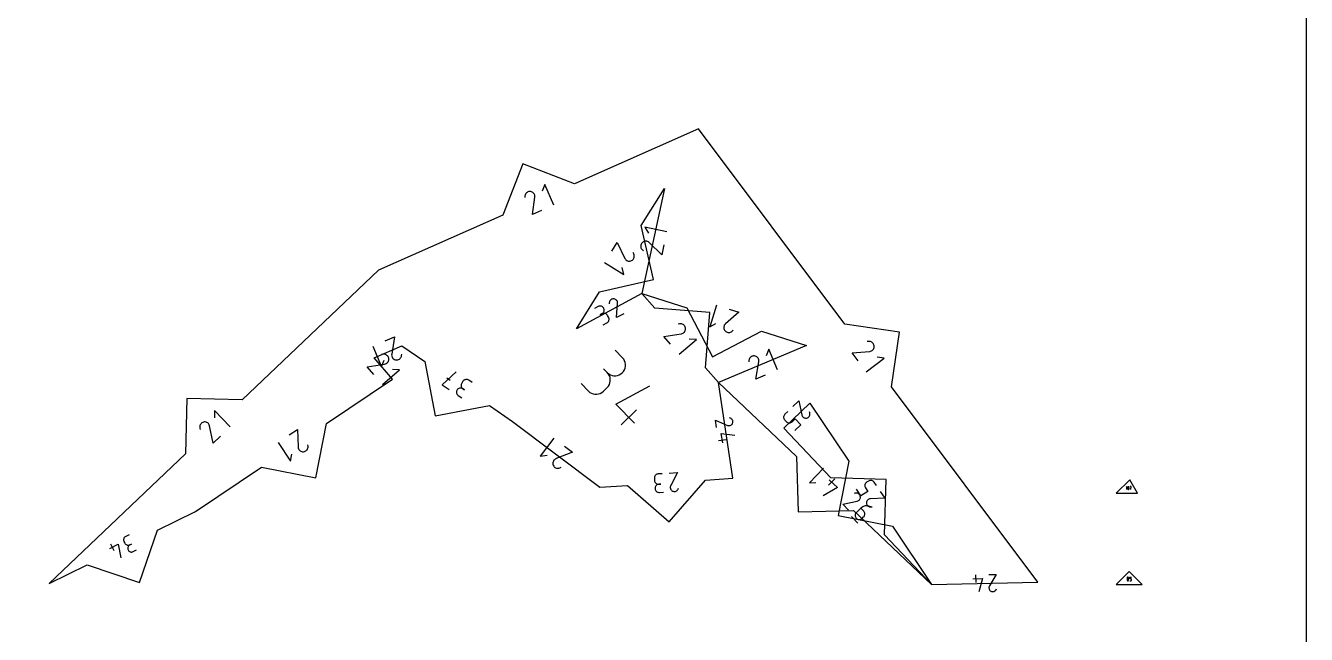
# Model space of a CAD drawing. Extents: x -2 to 214, y 3 to 282.
# Drawn here: x 162.4 to 214.4, y 45.8 to 70.5 of the extents above; entities that cross this region are included whole.
import ezdxf

# ---------------------------------------------------------------- set-up
doc = ezdxf.new("R2010")
doc.units = 0
doc.layers.add('Layer_1', color=7, linetype='CONTINUOUS')

msp = doc.modelspace()

# ---------------------------------------------------------------- linework, layer by layer
at = {"layer": 'Layer_1', "color": 5}
for points in [[(-1.511918, 3.023787), (214.388082, 3.023787), (214.388082, 282.423787), (-1.511918, 282.423787), (-1.511918, 3.023787)], [(194.090642, 57.567344), (190.509906, 56.062585), (193.684863, 53.060806), (193.747781, 50.816624), (195.991963, 50.879542), (199.166921, 47.877763), (197.260732, 49.891673), (197.322401, 52.13589), (195.078184, 52.197555), (193.171995, 54.211465), (194.219149, 55.23573), (195.807192, 52.874105), (195.375674, 50.670902), (197.578877, 50.239385), (199.166921, 47.877763), (203.483411, 47.96468), (197.546252, 55.891512), (197.865185, 58.113808), (195.642889, 58.432737), (189.705735, 66.359569), (184.662949, 64.133573), (182.569573, 64.944792), (181.758353, 62.851416), (176.715571, 60.625416), (171.176971, 55.361242), (168.93263, 55.41825), (168.875618, 53.173914), (163.337021, 47.909735), (164.884491, 48.671323), (167.009829, 47.947973), (167.733182, 50.073311), (169.280653, 50.834902), (171.962046, 52.635716), (174.165002, 52.202921), (174.597797, 54.405874), (177.27919, 56.206691), (176.535503, 57.073844), (177.65565, 57.55202), (178.592102, 56.914871), (179.011604, 54.709351), (181.217129, 55.128853), (182.153581, 54.491704), (185.70237, 51.819734), (186.816979, 51.894992), (188.507818, 50.418045), (189.984764, 52.108884), (191.099373, 52.184143), (190.509906, 56.062585), (189.992324, 56.666604), (190.164836, 58.905028), (187.926408, 59.07754), (187.40883, 59.681559), (184.744017, 58.249239), (185.689003, 59.752683), (187.877852, 60.251938), (187.378597, 62.440786), (188.323583, 63.944233), (187.40883, 59.681559), (189.236198, 59.103357), (190.270832, 57.11091), (192.263278, 58.145547), (194.090642, 57.567344)], [(206.658407, 51.579905), (207.529267, 51.579905), (207.224612, 52.121398), (206.658407, 51.579905)], [(206.658407, 47.877763), (207.712973, 47.877763), (207.198041, 48.404901), (206.658407, 47.877763)]]:
    msp.add_lwpolyline(points, dxfattribs=at)
at = {"layer": 'Layer_1', "color": 1}
for points in [[(183.830909, 63.266487), (183.461617, 64.103078), (183.357756, 63.834943)], [(183.331114, 63.04586), (182.959569, 62.88185), (183.058914, 63.586107), (183.058914, 63.586107), (183.059101, 63.586813), (183.059267, 63.587518), (183.059415, 63.588224), (183.059549, 63.58893), (183.059662, 63.589635), (183.059765, 63.590376), (183.059846, 63.591117), (183.059916, 63.591893), (183.059973, 63.592704), (183.059973, 63.592704), (183.060714, 63.6294), (183.055066, 63.664604), (183.043551, 63.697698), (183.026688, 63.728058), (183.004989, 63.75506), (182.978975, 63.778078), (182.949165, 63.79649), (182.916071, 63.809677), (182.880218, 63.817011), (182.880218, 63.817011), (182.84353, 63.817505), (182.808329, 63.811712), (182.775249, 63.800116), (182.744914, 63.783215), (182.717944, 63.761501), (182.694968, 63.735477), (182.676613, 63.705632), (182.6635, 63.67246), (182.656261, 63.636463), (182.652522, 63.578897)], [(188.413171, 62.182524), (187.519059, 62.374397), (187.67523, 62.132956)], [(186.184011, 61.39946), (186.40014, 61.743313), (186.711939, 61.104072), (186.711939, 61.104072), (186.712172, 61.103402), (186.712415, 61.102732), (186.71268, 61.102097), (186.712958, 61.101426), (186.713262, 61.100791), (186.713583, 61.100121), (186.713936, 61.099451), (186.714324, 61.098781), (186.714747, 61.098075), (186.714747, 61.098075), (186.734668, 61.067253), (186.759049, 61.041235), (186.787112, 61.020252), (186.818079, 61.004529), (186.851173, 60.994298), (186.885611, 60.989779), (186.920621, 60.99119), (186.955426, 60.998782), (186.989243, 61.01277), (186.989243, 61.01277), (187.019932, 61.032885), (187.045861, 61.057386), (187.066784, 61.085509), (187.082468, 61.116494), (187.092667, 61.149581), (187.097144, 61.184005), (187.095662, 61.219014), (187.087965, 61.253841), (187.073822, 61.287725), (187.044704, 61.337526)], [(188.29855, 61.648362), (188.213333, 61.251265), (187.701368, 61.74496), (187.701368, 61.74496), (187.700909, 61.745525), (187.70045, 61.746054), (187.699992, 61.746583), (187.699498, 61.747112), (187.699004, 61.747606), (187.698475, 61.7481), (187.69791, 61.748594), (187.697311, 61.749123), (187.696676, 61.749652), (187.696676, 61.749652), (187.667395, 61.771782), (187.635575, 61.787868), (187.602022, 61.797965), (187.567541, 61.802124), (187.532948, 61.800396), (187.499043, 61.792836), (187.46664, 61.779504), (187.436544, 61.760444), (187.409568, 61.735714), (187.409568, 61.735714), (187.387632, 61.706299), (187.371672, 61.674397), (187.361646, 61.64081), (187.357533, 61.606325), (187.359297, 61.571746), (187.366892, 61.537872), (187.380287, 61.505495), (187.399453, 61.475413), (187.424352, 61.448426), (187.468771, 61.41162)], [(185.89329, 60.936912), (186.667524, 60.450273), (186.603537, 60.730611)], [(186.674255, 58.858762), (186.379322, 58.700237), (186.416036, 59.28545), (186.416036, 59.28545), (186.416142, 59.286014), (186.416237, 59.286579), (186.416315, 59.287143), (186.416382, 59.287743), (186.416431, 59.288343), (186.416466, 59.288942), (186.416488, 59.289577), (186.416495, 59.290212), (186.416488, 59.290883), (186.416488, 59.290883), (186.414759, 59.321091), (186.407869, 59.34967), (186.396295, 59.376135), (186.380494, 59.400014), (186.360936, 59.420821), (186.338083, 59.438083), (186.312404, 59.451315), (186.284365, 59.460043), (186.254425, 59.463783), (186.254425, 59.463783), (186.224234, 59.461842), (186.195673, 59.454833), (186.169222, 59.443191), (186.145364, 59.427362), (186.124585, 59.407793), (186.107362, 59.384937), (186.094176, 59.359233), (186.085518, 59.331131), (186.081864, 59.301081), (186.082463, 59.253523)], [(185.835304, 58.407862), (185.982768, 58.487124), (185.982768, 58.487124), (186.008013, 58.503758), (186.029282, 58.524028), (186.046392, 58.547294), (186.059152, 58.572902), (186.067372, 58.600218), (186.070864, 58.628595), (186.069453, 58.657385), (186.062923, 58.68595), (186.051098, 58.713643), (186.01141, 58.787479), (186.01141, 58.787479), (185.994844, 58.812608), (185.97463, 58.83381), (185.951399, 58.850881), (185.925809, 58.863623), (185.898486, 58.871839), (185.870084, 58.875332), (185.841241, 58.873885), (185.812599, 58.867331), (185.784797, 58.855456), (185.71096, 58.815769), (185.784797, 58.855456), (185.784797, 58.855456), (185.810038, 58.872093), (185.831307, 58.892371), (185.848406, 58.915651), (185.861152, 58.941287), (185.86935, 58.968641), (185.872808, 58.997068), (185.871361, 59.025932), (185.864782, 59.054585), (185.8529, 59.082391), (185.8529, 59.082391), (185.83633, 59.107523), (185.816116, 59.128721), (185.792889, 59.145792), (185.767295, 59.158535), (185.739976, 59.166754), (185.711574, 59.170247), (185.682727, 59.1688), (185.654085, 59.162249), (185.626283, 59.150375), (185.478818, 59.071113)], [(190.433692, 59.204029), (190.157823, 58.332163), (190.412994, 58.464716)], [(190.954564, 59.039225), (191.34178, 58.916705), (190.80172, 58.453907), (190.80172, 58.453907), (190.80112, 58.453519), (190.800556, 58.453131), (190.799991, 58.452707), (190.799427, 58.452284), (190.798862, 58.451825), (190.798298, 58.451332), (190.797734, 58.450838), (190.797169, 58.450308), (190.796605, 58.449744), (190.796605, 58.449744), (190.771797, 58.4227), (190.752761, 58.392548), (190.739525, 58.360107), (190.732117, 58.326177), (190.730529, 58.291573), (190.734833, 58.257106), (190.745036, 58.223582), (190.76115, 58.191814), (190.78321, 58.162611), (190.78321, 58.162611), (190.810409, 58.137984), (190.840649, 58.119064), (190.873136, 58.105902), (190.907073, 58.098529), (190.94166, 58.096977), (190.976109, 58.10132), (191.009608, 58.111585), (191.041372, 58.127806), (191.070604, 58.150035), (191.111455, 58.190759)], [(188.566509, 57.627828), (188.302244, 57.936227), (189.005203, 58.044371), (189.005203, 58.044371), (189.005908, 58.044392), (189.006614, 58.044431), (189.007319, 58.044483), (189.008025, 58.044558), (189.00873, 58.044653), (189.009471, 58.044769), (189.010212, 58.044903), (189.010988, 58.045066), (189.0118, 58.045245), (189.0118, 58.045245), (189.047148, 58.05513), (189.079222, 58.070695), (189.107586, 58.091272), (189.131786, 58.116182), (189.151373, 58.144746), (189.165907, 58.176299), (189.174931, 58.210155), (189.178, 58.245644), (189.174684, 58.28209), (189.174684, 58.28209), (189.164574, 58.317364), (189.148868, 58.349393), (189.128216, 58.377717), (189.103282, 58.401886), (189.074707, 58.421441), (189.043158, 58.435926), (189.009288, 58.444886), (188.973742, 58.44785), (188.937187, 58.444392), (188.880993, 58.431357)], [(176.980585, 57.761005), (177.354113, 57.920457), (177.24616, 57.21747), (177.24616, 57.21747), (177.245966, 57.216765), (177.245789, 57.216094), (177.245631, 57.215424), (177.245489, 57.214718), (177.245366, 57.214013), (177.245257, 57.213272), (177.245165, 57.212531), (177.245084, 57.211755), (177.24502, 57.210944), (177.24502, 57.210944), (177.243821, 57.174262), (177.249035, 57.138991), (177.260144, 57.105759), (177.276636, 57.075195), (177.298, 57.047932), (177.323732, 57.024596), (177.353316, 57.005818), (177.386244, 56.992229), (177.422005, 56.984457), (177.422005, 56.984457), (177.458687, 56.983504), (177.493954, 56.988867), (177.527172, 57.000057), (177.557715, 57.016584), (177.584946, 57.037966), (177.60824, 57.063708), (177.626959, 57.093328), (177.640474, 57.126333), (177.648157, 57.162243), (177.652599, 57.21976)], [(188.922, 57.212983), (189.616401, 57.808009), (189.329698, 57.830065)], [(196.186541, 56.94417), (195.943072, 57.269237), (196.651608, 57.331047), (196.651608, 57.331047), (196.652314, 57.331022), (196.653019, 57.331015), (196.653725, 57.331022), (196.65443, 57.33105), (196.655136, 57.3311), (196.655877, 57.331167), (196.656617, 57.331251), (196.657394, 57.331361), (196.658205, 57.331491), (196.658205, 57.331491), (196.694125, 57.339034), (196.727152, 57.352464), (196.756803, 57.371137), (196.782584, 57.394402), (196.804005, 57.421626), (196.820574, 57.452155), (196.8318, 57.485348), (196.837194, 57.520559), (196.836277, 57.557142), (196.836277, 57.557142), (196.828505, 57.593006), (196.81493, 57.625994), (196.79618, 57.655613), (196.772882, 57.681362), (196.745659, 57.702751), (196.715126, 57.719275), (196.681912, 57.730437), (196.646641, 57.735739), (196.609938, 57.734681), (196.553007, 57.725357)], [(176.51459, 56.395858), (176.250198, 56.70415), (176.953111, 56.812587), (176.953111, 56.812587), (176.953816, 56.812608), (176.954522, 56.812643), (176.955227, 56.8127), (176.955933, 56.812774), (176.956639, 56.812869), (176.957379, 56.812986), (176.95812, 56.813123), (176.958896, 56.813282), (176.959708, 56.813465), (176.959708, 56.813465), (176.995049, 56.823361), (177.02712, 56.838943), (177.055473, 56.859528), (177.079663, 56.884448), (177.099242, 56.913023), (177.113759, 56.944582), (177.122772, 56.978442), (177.125841, 57.013931), (177.12249, 57.050377), (177.12249, 57.050377), (177.112369, 57.085644), (177.096649, 57.117666), (177.075987, 57.145983), (177.051038, 57.170141), (177.02246, 57.189685), (176.990904, 57.204156), (176.957027, 57.213106), (176.921481, 57.21607), (176.884929, 57.212612), (176.828735, 57.199552)], [(176.478131, 57.546506), (176.83716, 56.705466), (176.944295, 56.972307)], [(184.933826, 56.024947), (185.234326, 55.717731), (185.234326, 55.717731), (185.293328, 55.667326), (185.358468, 55.62931), (185.428025, 55.603685), (185.500271, 55.590459), (185.57349, 55.589648), (185.645954, 55.601243), (185.715945, 55.625264), (185.781734, 55.661713), (185.841608, 55.710597), (185.99543, 55.861057), (185.99543, 55.861057), (186.045602, 55.919812), (186.083483, 55.984769), (186.109042, 56.054207), (186.122239, 56.126402), (186.123051, 56.199625), (186.111437, 56.27216), (186.087364, 56.342271), (186.050802, 56.408244), (186.001716, 56.468346), (185.851253, 56.622172), (186.001716, 56.468346), (186.001716, 56.468346), (186.060722, 56.417945), (186.125876, 56.379944), (186.195465, 56.35435), (186.267767, 56.341177), (186.341064, 56.340436), (186.413637, 56.352141), (186.483776, 56.376307), (186.549756, 56.412939), (186.609863, 56.462053), (186.609863, 56.462053), (186.660035, 56.520808), (186.697916, 56.585765), (186.723475, 56.655202), (186.736672, 56.727398), (186.737484, 56.800621), (186.725867, 56.873152), (186.701793, 56.943266), (186.665235, 57.009239), (186.616146, 57.069342), (186.31565, 57.376555)], [(192.916393, 56.577912), (192.562109, 57.420966), (192.453471, 57.154729)], [(192.41274, 56.366249), (192.038319, 56.208907), (192.150231, 56.911273), (192.150231, 56.911273), (192.150428, 56.911979), (192.150612, 56.912649), (192.15077, 56.913354), (192.150919, 56.91406), (192.151042, 56.914766), (192.151155, 56.915506), (192.151254, 56.916247), (192.151338, 56.917023), (192.151405, 56.917835), (192.151405, 56.917835), (192.152816, 56.95451), (192.1478, 56.989808), (192.136882, 57.023104), (192.120558, 57.05376), (192.099349, 57.081143), (192.073748, 57.104624), (192.044274, 57.123568), (192.01142, 57.137344), (191.975704, 57.145316), (191.975704, 57.145316), (191.93903, 57.146481), (191.903734, 57.141316), (191.870453, 57.130313), (191.839818, 57.113958), (191.812464, 57.092731), (191.789025, 57.06712), (191.770141, 57.037606), (191.756439, 57.004678), (191.748554, 56.968811), (191.743788, 56.911322)], [(196.51406, 56.506905), (197.245989, 57.055115), (196.96135, 57.095924)], [(176.870254, 55.98116), (177.564408, 56.57648), (177.277698, 56.598416)], [(179.861467, 56.507007), (179.298977, 55.978137), (179.576074, 55.789609)], [(179.487777, 56.255625), (179.626302, 56.161373)], [(180.510413, 56.065446), (180.372042, 56.159592), (180.372042, 56.159592), (180.345637, 56.174292), (180.317842, 56.183789), (180.289316, 56.188216), (180.260716, 56.187722), (180.232702, 56.182395), (180.20593, 56.172391), (180.181059, 56.157831), (180.15875, 56.138852), (180.139657, 56.115579), (180.092519, 56.046297), (180.092519, 56.046297), (180.077889, 56.020005), (180.068428, 55.992287), (180.064018, 55.963811), (180.064547, 55.935236), (180.069878, 55.907218), (180.079897, 55.880425), (180.094484, 55.855511), (180.11352, 55.833138), (180.136888, 55.813975), (180.206173, 55.766834), (180.136888, 55.813975), (180.136888, 55.813975), (180.110482, 55.828672), (180.082684, 55.838165), (180.054147, 55.842579), (180.02553, 55.842049), (179.997491, 55.836687), (179.970687, 55.82663), (179.945771, 55.812007), (179.923404, 55.792943), (179.904238, 55.769564), (179.904238, 55.769564), (179.889608, 55.743272), (179.88015, 55.715557), (179.875737, 55.687081), (179.876266, 55.658503), (179.881593, 55.630485), (179.891612, 55.603692), (179.906199, 55.578778), (179.925239, 55.556409), (179.948603, 55.537242), (180.086977, 55.443097)], [(187.101176, 54.424348), (186.349802, 55.192515), (187.725776, 55.938118)], [(193.533098, 55.091991), (193.772465, 55.326126), (193.899574, 54.753705), (193.899574, 54.753705), (193.899627, 54.753106), (193.899698, 54.752541), (193.899783, 54.751977), (193.899881, 54.751412), (193.899998, 54.750848), (193.900132, 54.750248), (193.900284, 54.749648), (193.900456, 54.749013), (193.90065, 54.748378), (193.90065, 54.748378), (193.910698, 54.719835), (193.925243, 54.694291), (193.943711, 54.672076), (193.965516, 54.65352), (193.99008, 54.638954), (194.016824, 54.628713), (194.045166, 54.623125), (194.074528, 54.622525), (194.10433, 54.627238), (194.10433, 54.627238), (194.132796, 54.637469), (194.158291, 54.65213), (194.180474, 54.670654), (194.199002, 54.692481), (194.21354, 54.717045), (194.223742, 54.743785), (194.229277, 54.772138), (194.229806, 54.801538), (194.22498, 54.831422), (194.211208, 54.876945)], [(170.686433, 54.264198), (170.056436, 54.927036), (170.049176, 54.639578)], [(186.56839, 54.353768), (187.18282, 54.954768)], [(190.436761, 54.237909), (190.390515, 54.542176), (190.885868, 54.329815), (190.885868, 54.329815), (190.886327, 54.329543), (190.886785, 54.329285), (190.887244, 54.329039), (190.887738, 54.328802), (190.888232, 54.32858), (190.888761, 54.328361), (190.88929, 54.32815), (190.889854, 54.327945), (190.890454, 54.327744), (190.890454, 54.327744), (190.917145, 54.319923), (190.944013, 54.317065), (190.970499, 54.318935), (190.996051, 54.325246), (191.0201, 54.335759), (191.042096, 54.350216), (191.061477, 54.368366), (191.077684, 54.389953), (191.090162, 54.414721), (191.090162, 54.414721), (191.097806, 54.441455), (191.100558, 54.468347), (191.098653, 54.494841), (191.092314, 54.520378), (191.081783, 54.544409), (191.067305, 54.566377), (191.049119, 54.585723), (191.027462, 54.601891), (191.00257, 54.61433), (190.961211, 54.628483)], [(193.330953, 54.894256), (193.21127, 54.77719), (193.21127, 54.77719), (193.19168, 54.754249), (193.176895, 54.728891), (193.166929, 54.701794), (193.161786, 54.673625), (193.161479, 54.645064), (193.166015, 54.616778), (193.175406, 54.589441), (193.189662, 54.563727), (193.208786, 54.540307), (193.267107, 54.480684), (193.267107, 54.480684), (193.290087, 54.461055), (193.315452, 54.44626), (193.342531, 54.436304), (193.370658, 54.431189), (193.39917, 54.430914), (193.427396, 54.435479), (193.454669, 54.444887), (193.480323, 54.459139), (193.503691, 54.478239), (193.623371, 54.595305), (193.858134, 54.355299), (193.618767, 54.121164)], [(170.290447, 53.887819), (169.996065, 53.608021), (169.851863, 54.304478), (169.851863, 54.304478), (169.851807, 54.305184), (169.851733, 54.305889), (169.851641, 54.306595), (169.851532, 54.3073), (169.851401, 54.308006), (169.851246, 54.308711), (169.851073, 54.309452), (169.850876, 54.310193), (169.85065, 54.310969), (169.85065, 54.310969), (169.838962, 54.345757), (169.821764, 54.376992), (169.799755, 54.404258), (169.773631, 54.427142), (169.744093, 54.445233), (169.711835, 54.45812), (169.677559, 54.465394), (169.641961, 54.466629), (169.605734, 54.461429), (169.605734, 54.461429), (169.571028, 54.449516), (169.539853, 54.43218), (169.512629, 54.4101), (169.489776, 54.383952), (169.471717, 54.35441), (169.458876, 54.322156), (169.451669, 54.287866), (169.450505, 54.252218), (169.455842, 54.215889), (169.471752, 54.160439)], [(173.083237, 53.939494), (173.420394, 54.165928), (173.445688, 53.455148), (173.445688, 53.455148), (173.445625, 53.454442), (173.445579, 53.453737), (173.445554, 53.453031), (173.445544, 53.452326), (173.445554, 53.45162), (173.445586, 53.450879), (173.445635, 53.450139), (173.445702, 53.449362), (173.445791, 53.448551), (173.445791, 53.448551), (173.451474, 53.412293), (173.46319, 53.378616), (173.48031, 53.348045), (173.502221, 53.321099), (173.528305, 53.298307), (173.557942, 53.280191), (173.590514, 53.267273), (173.625404, 53.260072), (173.661987, 53.25912), (173.661987, 53.25912), (173.6982, 53.26504), (173.731844, 53.276896), (173.762387, 53.294098), (173.789301, 53.316041), (173.812062, 53.342132), (173.830131, 53.371776), (173.84299, 53.404369), (173.850099, 53.439319), (173.850945, 53.476032), (173.844564, 53.533362)], [(172.62971, 53.634895), (173.139555, 52.875742), (173.194944, 53.157904)], [(183.822604, 53.807404), (183.272553, 53.076854), (183.557284, 53.117028)], [(190.516305, 53.71457), (190.820576, 53.760816)], [(190.685945, 53.623695), (190.628129, 54.004095), (191.184011, 53.933151)], [(184.25905, 53.478798), (184.583504, 53.23451), (183.920299, 52.977593), (183.920299, 52.977593), (183.919593, 52.97742), (183.918923, 52.977229), (183.918253, 52.977025), (183.917583, 52.976799), (183.916912, 52.976556), (183.916242, 52.976287), (183.915537, 52.975991), (183.914831, 52.97567), (183.91409, 52.975321), (183.91409, 52.975321), (183.881698, 52.958063), (183.853723, 52.935958), (183.830454, 52.909757), (183.812183, 52.880223), (183.799205, 52.848109), (183.791803, 52.814172), (183.790286, 52.779162), (183.794925, 52.743846), (183.806017, 52.70897), (183.806017, 52.70897), (183.823483, 52.676698), (183.845715, 52.648804), (183.871976, 52.625588), (183.901531, 52.607352), (183.933641, 52.594405), (183.967571, 52.58705), (184.002577, 52.585604), (184.037929, 52.590345), (184.072886, 52.601588), (184.12496, 52.626413)], [(194.776284, 52.597566), (194.208523, 51.997054), (194.46828, 52.004371)], [(188.234475, 52.368497), (188.067438, 52.357219), (188.067438, 52.357219), (188.037579, 52.352495), (188.009837, 52.342818), (187.984648, 52.3287), (187.962448, 52.310645), (187.94368, 52.289165), (187.928779, 52.264763), (187.918185, 52.237955), (187.912336, 52.209243), (187.911666, 52.17914), (187.91731, 52.095504), (187.91731, 52.095504), (187.92202, 52.065775), (187.931675, 52.038117), (187.945779, 52.012978), (187.963824, 51.990803), (187.985308, 51.972035), (188.009734, 51.957123), (188.036591, 51.946511), (188.065385, 51.940648), (188.095607, 51.939978), (188.179244, 51.945626), (188.095607, 51.939978), (188.095607, 51.939978), (188.065748, 51.935251), (188.038006, 51.925567), (188.012818, 51.911431), (187.990621, 51.893348), (187.971857, 51.871821), (187.956959, 51.847363), (187.946372, 51.820471), (187.940526, 51.79166), (187.939856, 51.761427), (187.939856, 51.761427), (187.944566, 51.731698), (187.954221, 51.704044), (187.968322, 51.678901), (187.98637, 51.656726), (188.007854, 51.637958), (188.032277, 51.623046), (188.059137, 51.612434), (188.087931, 51.606575), (188.118153, 51.605905), (188.28519, 51.617183)], [(188.516609, 52.387575), (188.850682, 52.410132), (188.575544, 51.892332), (188.575544, 51.892332), (188.575205, 51.891838), (188.574881, 51.891344), (188.57457, 51.89085), (188.574274, 51.890356), (188.573985, 51.889827), (188.573702, 51.889298), (188.573427, 51.888734), (188.573152, 51.888134), (188.572877, 51.887499), (188.572877, 51.887499), (188.56198, 51.859273), (188.556452, 51.830402), (188.556064, 51.801516), (188.56059, 51.773245), (188.569808, 51.746215), (188.583492, 51.721058), (188.60141, 51.698403), (188.623342, 51.678873), (188.649066, 51.6631), (188.649066, 51.6631), (188.677356, 51.65239), (188.706262, 51.646975), (188.735162, 51.646654), (188.763423, 51.651215), (188.790435, 51.660451), (188.81556, 51.674156), (188.838184, 51.69212), (188.857678, 51.714137), (188.873415, 51.739995), (188.892511, 51.783553)], [(195.008778, 52.124918), (195.342213, 51.809669), (194.76751, 51.468558)], [(195.234944, 52.163921), (194.982789, 51.897221)], [(196.926986, 51.884366), (196.833567, 52.023294), (196.833567, 52.023294), (196.81456, 52.046722), (196.792303, 52.06586), (196.767464, 52.080578), (196.740695, 52.090741), (196.712663, 52.096223), (196.684021, 52.096894), (196.655436, 52.092614), (196.627563, 52.083259), (196.601062, 52.068696), (196.531854, 52.022158), (196.531854, 52.022158), (196.50838, 52.003118), (196.489235, 51.980861), (196.474531, 51.956036), (196.464399, 51.929299), (196.458956, 51.901314), (196.458321, 51.872728), (196.462629, 51.844202), (196.471991, 51.816386), (196.486536, 51.789942), (196.579955, 51.651014), (196.301353, 51.463672), (196.114514, 51.74153)], [(195.798443, 50.888213), (195.568273, 51.13139), (196.142705, 51.249084), (196.142705, 51.249084), (196.143305, 51.24913), (196.143869, 51.24919), (196.144434, 51.249264), (196.144998, 51.249352), (196.145598, 51.249458), (196.146197, 51.249585), (196.146797, 51.249726), (196.147432, 51.249888), (196.148067, 51.250072), (196.148067, 51.250072), (196.176769, 51.25965), (196.202547, 51.273775), (196.225064, 51.291872), (196.243973, 51.313371), (196.258942, 51.337691), (196.26962, 51.364262), (196.275674, 51.392509), (196.276768, 51.421857), (196.272545, 51.451734), (196.272545, 51.451734), (196.262783, 51.480365), (196.248545, 51.506097), (196.230384, 51.528579), (196.208865, 51.547463), (196.184544, 51.562403), (196.157973, 51.573047), (196.129719, 51.579044), (196.100329, 51.580032), (196.070368, 51.575696), (196.024627, 51.562672)], [(197.084787, 51.649712), (197.271626, 51.371858), (196.685648, 51.350666), (196.685648, 51.350666), (196.685048, 51.350719), (196.684483, 51.350754), (196.683919, 51.350776), (196.683319, 51.350783), (196.68272, 51.350772), (196.68212, 51.350747), (196.681485, 51.350709), (196.68085, 51.350652), (196.68018, 51.350578), (196.68018, 51.350578), (196.650289, 51.345876), (196.622532, 51.336202), (196.597337, 51.32207), (196.575133, 51.303994), (196.556358, 51.282478), (196.541432, 51.258034), (196.530799, 51.231177), (196.52488, 51.202411), (196.524104, 51.172249), (196.524104, 51.172249), (196.529, 51.142397), (196.538793, 51.114665), (196.552989, 51.089494), (196.571094, 51.067312), (196.592617, 51.048561), (196.617061, 51.033678), (196.643939, 51.023094), (196.672757, 51.017249), (196.703022, 51.016575), (196.750287, 51.021863)], [(207.095986, 51.731419), (207.095986, 51.842841), (207.071214, 51.818062)], [(207.187249, 51.817995), (207.187249, 51.817995), (207.186851, 51.822425), (207.185701, 51.826602), (207.183866, 51.830448), (207.181425, 51.833898), (207.17844, 51.836879), (207.174987, 51.83932), (207.171131, 51.841154), (207.166951, 51.842304), (207.162506, 51.842703), (207.162506, 51.842703), (207.158064, 51.842304), (207.15388, 51.841154), (207.150028, 51.83932), (207.146574, 51.836879), (207.14359, 51.833898), (207.141145, 51.830448), (207.139314, 51.826602), (207.138164, 51.822425), (207.137765, 51.817995), (207.137765, 51.817995), (207.138164, 51.813546), (207.139314, 51.809355), (207.141148, 51.805496), (207.143593, 51.802035), (207.146574, 51.79905), (207.150031, 51.796602), (207.153884, 51.794771), (207.158064, 51.793618), (207.162506, 51.793219), (207.162506, 51.793219), (207.166947, 51.793618), (207.171131, 51.794771), (207.174983, 51.796602), (207.178437, 51.79905), (207.181421, 51.802035), (207.183866, 51.805496), (207.185697, 51.809355), (207.186851, 51.813546), (207.187249, 51.817995)], [(207.137765, 51.756121), (207.137765, 51.756121), (207.138164, 51.751672), (207.139314, 51.747488), (207.141148, 51.74364), (207.143593, 51.740193), (207.146574, 51.737215), (207.150031, 51.734781), (207.153884, 51.732957), (207.158064, 51.731811), (207.162506, 51.731416), (207.162506, 51.731416), (207.166947, 51.731811), (207.171131, 51.732957), (207.174983, 51.734781), (207.178437, 51.737215), (207.181421, 51.740193), (207.183866, 51.74364), (207.185697, 51.747488), (207.186851, 51.751672), (207.187249, 51.756121), (207.187249, 51.768447), (207.187249, 51.768447), (207.186851, 51.772899), (207.185701, 51.77709), (207.183866, 51.780949), (207.181425, 51.784407), (207.17844, 51.787391), (207.174987, 51.789836), (207.171131, 51.791667), (207.166951, 51.79282), (207.162506, 51.793219), (207.162506, 51.793219), (207.158064, 51.79282), (207.15388, 51.791667), (207.150028, 51.789832), (207.146574, 51.787388), (207.14359, 51.784403), (207.141145, 51.780946), (207.139314, 51.777086), (207.138164, 51.772899), (207.137765, 51.768447), (207.137765, 51.756121)], [(207.253804, 51.731419), (207.278576, 51.842841), (207.229029, 51.842841)], [(207.278576, 51.793222), (207.253804, 51.793222)], [(196.713249, 51.018466), (196.713249, 51.018466), (196.667218, 51.040934), (196.619371, 51.056241), (196.570448, 51.064475), (196.521211, 51.065724), (196.472408, 51.060076), (196.424786, 51.047623), (196.379101, 51.028453), (196.336105, 51.002655), (196.296548, 50.970319), (196.114557, 50.798065), (196.114557, 50.798065), (196.094544, 50.775399), (196.079311, 50.750253), (196.068872, 50.723297), (196.063252, 50.695205), (196.062455, 50.666651), (196.066508, 50.638309), (196.075427, 50.610845), (196.089227, 50.584941), (196.107918, 50.561259), (196.107918, 50.561259), (196.130576, 50.541249), (196.155712, 50.526027), (196.18265, 50.515606), (196.210724, 50.510007), (196.239264, 50.509245), (196.267602, 50.513338), (196.295073, 50.522298), (196.321002, 50.536141), (196.34473, 50.554888), (196.405299, 50.612218), (196.405299, 50.612218), (196.425308, 50.634866), (196.440531, 50.659973), (196.450941, 50.686873), (196.456536, 50.714897), (196.457277, 50.743388), (196.453181, 50.77168), (196.444217, 50.799109), (196.430371, 50.825013), (196.411624, 50.848727), (196.296537, 50.970319)], [(195.909977, 50.633296), (196.169103, 50.359523)], [(165.79663, 49.334728), (166.141894, 49.504651), (166.242001, 48.95321)], [(165.832091, 49.523902), (165.968002, 49.247737)], [(166.583215, 49.893542), (166.445131, 49.825587), (166.445131, 49.825587), (166.421396, 49.811137), (166.401185, 49.793216), (166.384703, 49.772409), (166.372138, 49.749299), (166.363685, 49.724477), (166.359543, 49.698523), (166.359903, 49.672026), (166.364962, 49.645571), (166.37491, 49.619741), (166.408939, 49.550604), (166.408939, 49.550604), (166.423329, 49.526974), (166.441204, 49.506831), (166.461979, 49.490384), (166.485072, 49.477833), (166.509897, 49.469384), (166.535876, 49.465238), (166.562419, 49.465605), (166.588951, 49.470682), (166.61488, 49.480672), (166.684021, 49.514701), (166.61488, 49.480672), (166.61488, 49.480672), (166.591145, 49.466223), (166.570938, 49.448294), (166.554464, 49.427474), (166.541908, 49.404342), (166.533477, 49.379482), (166.529356, 49.353478), (166.529752, 49.326918), (166.534849, 49.300375), (166.544854, 49.274442), (166.544854, 49.274442), (166.559244, 49.250809), (166.577119, 49.230669), (166.597894, 49.214219), (166.620987, 49.201671), (166.645812, 49.193222), (166.67179, 49.189077), (166.698333, 49.18944), (166.724866, 49.194517), (166.750795, 49.204511), (166.888876, 49.272466)], [(200.845226, 48.104024), (201.229916, 48.111771), (201.087132, 47.569876)], [(200.957437, 48.260372), (200.963646, 47.952672)], [(201.486678, 48.271033), (201.794381, 48.277231), (201.519271, 47.813776), (201.519271, 47.813776), (201.518939, 47.813349), (201.518622, 47.812919), (201.518315, 47.812482), (201.518022, 47.812034), (201.517733, 47.811571), (201.517451, 47.811092), (201.517172, 47.810587), (201.516897, 47.810061), (201.516615, 47.809508), (201.516615, 47.809508), (201.505396, 47.784065), (201.499046, 47.757797), (201.497282, 47.731293), (201.500105, 47.705142), (201.507407, 47.679925), (201.518872, 47.656233), (201.534359, 47.63465), (201.553656, 47.615769), (201.576587, 47.600169), (201.576587, 47.600169), (201.602093, 47.589106), (201.62841, 47.58288), (201.654939, 47.581331), (201.68108, 47.584291), (201.706268, 47.591597), (201.729939, 47.603087), (201.751494, 47.618598), (201.770332, 47.637962), (201.785925, 47.66102), (201.805363, 47.700185)], [(207.167518, 48.135845), (207.167518, 48.135845), (207.167007, 48.141546), (207.165525, 48.146918), (207.163165, 48.151868), (207.160022, 48.156309), (207.156184, 48.160148), (207.151739, 48.163287), (207.146779, 48.165647), (207.141395, 48.167129), (207.135677, 48.167641), (207.135677, 48.167641), (207.129958, 48.167129), (207.124575, 48.165647), (207.119615, 48.163287), (207.11517, 48.160148), (207.111332, 48.156309), (207.108188, 48.151868), (207.105828, 48.146918), (207.10435, 48.141546), (207.103835, 48.135845), (207.103835, 48.135845), (207.10435, 48.130116), (207.105832, 48.124722), (207.108188, 48.119755), (207.111335, 48.115306), (207.115173, 48.111461), (207.119618, 48.108314), (207.124578, 48.105954), (207.129962, 48.104472), (207.135677, 48.103957), (207.135677, 48.103957), (207.141392, 48.104472), (207.146775, 48.105954), (207.151735, 48.108314), (207.15618, 48.111461), (207.160018, 48.115306), (207.163165, 48.119755), (207.165525, 48.124722), (207.167007, 48.130116), (207.167518, 48.135845)], [(207.103835, 48.056216), (207.103835, 48.056216), (207.10435, 48.05049), (207.105832, 48.045107), (207.108188, 48.04015), (207.111335, 48.035712), (207.115173, 48.031885), (207.119618, 48.028752), (207.124578, 48.026402), (207.129962, 48.024928), (207.135677, 48.024416), (207.135677, 48.024416), (207.141392, 48.024928), (207.146775, 48.026402), (207.151735, 48.028752), (207.15618, 48.031885), (207.160018, 48.035712), (207.163165, 48.04015), (207.165525, 48.045107), (207.167007, 48.05049), (207.167518, 48.056216), (207.167518, 48.07208), (207.167518, 48.07208), (207.167007, 48.077806), (207.165525, 48.0832), (207.163165, 48.088163), (207.160022, 48.092615), (207.156184, 48.096457), (207.151739, 48.099604), (207.146779, 48.10196), (207.141395, 48.103442), (207.135677, 48.103957), (207.135677, 48.103957), (207.129958, 48.103442), (207.124575, 48.10196), (207.119615, 48.0996), (207.11517, 48.096454), (207.111332, 48.092612), (207.108188, 48.08816), (207.105828, 48.083196), (207.10435, 48.077806), (207.103835, 48.07208), (207.103835, 48.056216)], [(207.221292, 48.024423), (207.253134, 48.024423), (207.253134, 48.024423), (207.258849, 48.024935), (207.264233, 48.026417), (207.269193, 48.028777), (207.273638, 48.031923), (207.277479, 48.035765), (207.280623, 48.040214), (207.282983, 48.045181), (207.284464, 48.050571), (207.284976, 48.0563), (207.284976, 48.072165), (207.284976, 48.072165), (207.284464, 48.07789), (207.282983, 48.083274), (207.280626, 48.08823), (207.277479, 48.092665), (207.273641, 48.096496), (207.269196, 48.099629), (207.264236, 48.101975), (207.258853, 48.103449), (207.253134, 48.103961), (207.221292, 48.103961), (207.221292, 48.167817), (207.284976, 48.167817)]]:
    msp.add_lwpolyline(points, dxfattribs=at)

doc.saveas('drawing.dxf')
